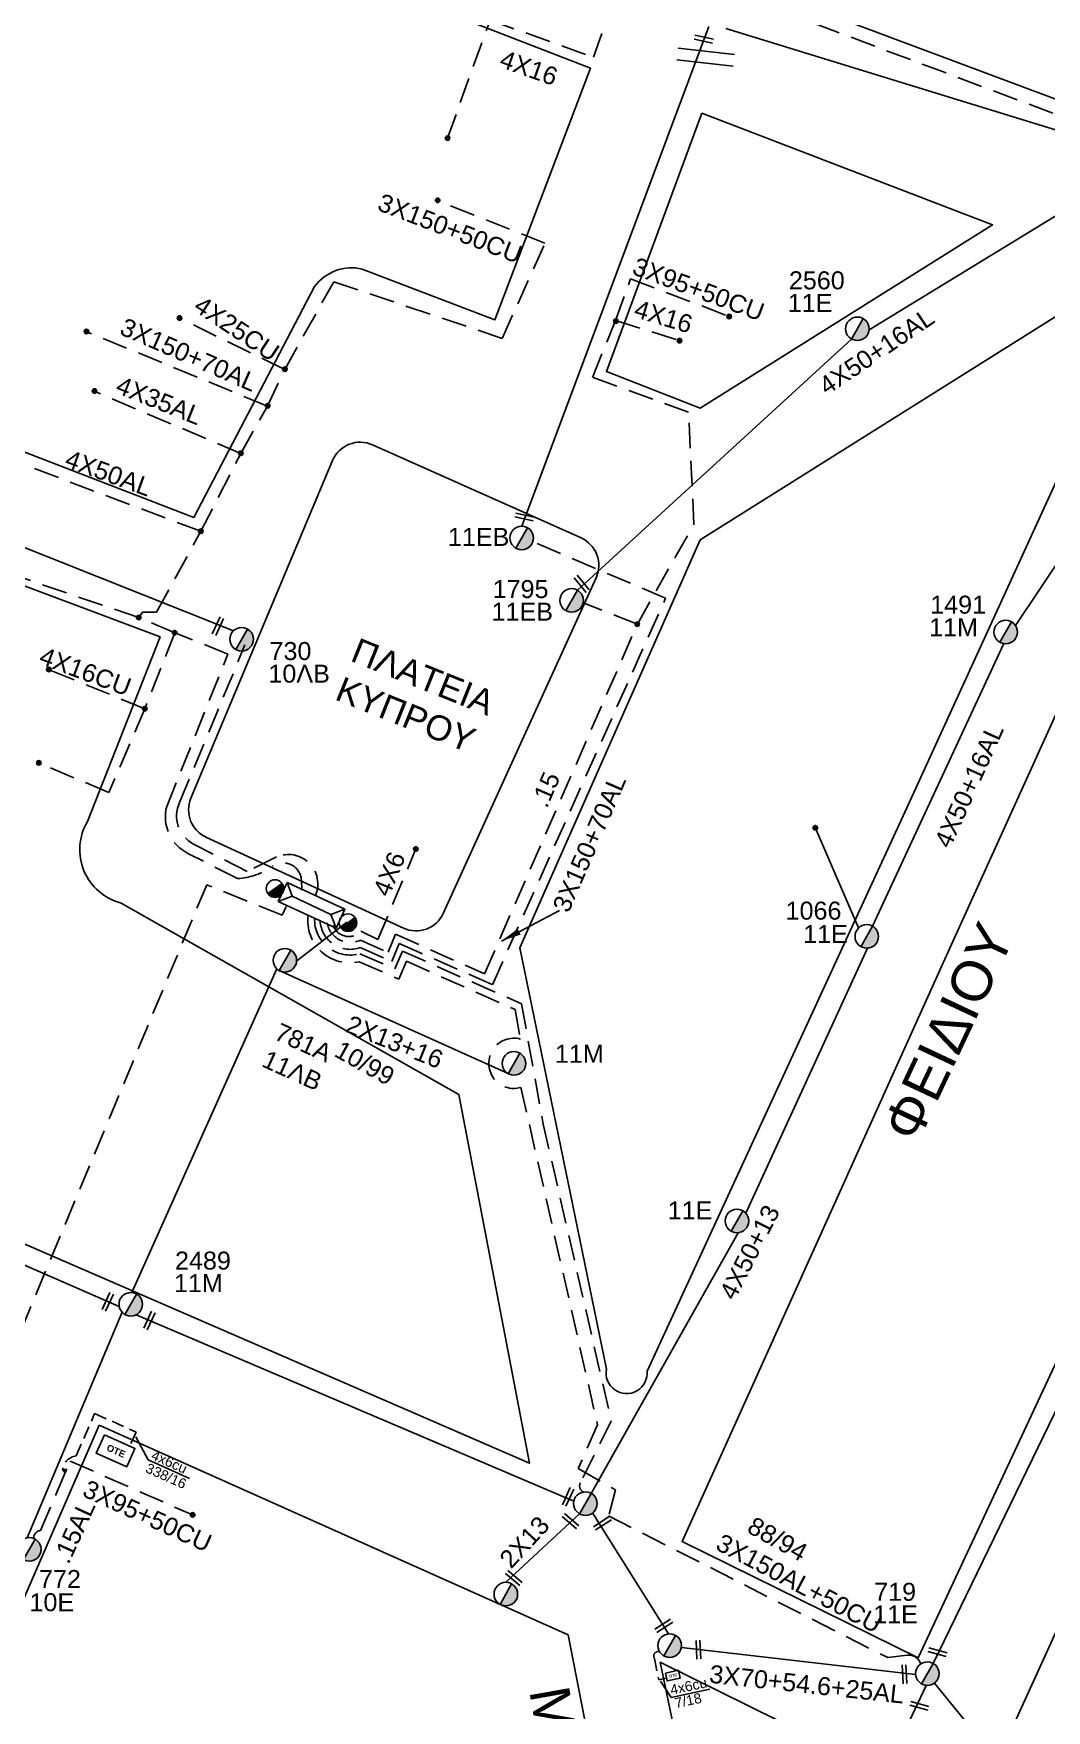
# Model space of a CAD drawing. Header units: millimetres. Extents: x 875 to 3140, y 727 to 1775.
# Drawn here: x 1017.7 to 1119.1, y 1391.2 to 1559.1 of the extents above; entities that cross this region are included whole.
import ezdxf
from ezdxf.enums import TextEntityAlignment as Align

# ---------------------------------------------------------------- set-up
doc = ezdxf.new("R2010")
doc.units = ezdxf.units.MM
doc.linetypes.add('DASHED', pattern=[19.05, 12.7, -6.35])
for name, color, linetype in [('Pillar OTE', 7, 'Continuous'), ('Γέφυρες Εναερίου Δικτύου', 7, 'Continuous'), ('Γυμνά εναέρια ΧΤ (3Φ)   4x16CU', 7, 'Continuous'), ('Γυμνά εναέρια ΧΤ (3Φ)   4x35AL', 7, 'Continuous'), ('Γυμνά εναέρια ΧΤ (3Φ)   4x50AL', 7, 'Continuous'), ('Γυμνά εναέρια ΧΤ και ΦΟΠ (3Φ)   4x50+16AL', 7, 'Continuous'), ('Εναέρια παροχή ΧΤ 4x16', 7, 'SYN_LINE'), ('Επιγραφές - Σχήματα', 7, 'Continuous'), ('Καλώδια ΧΤ    3Χ150+50 X-LPE', 7, 'DASHED'), ('Καλώδια ΧΤ   2x13', 7, 'Continuous'), ('Καλώδια ΧΤ   3x150+50CU', 7, 'DASHED'), ('Καλώδια ΧΤ   3x150+70AL', 7, 'DASHED'), ('Καλώδια ΧΤ   3x150AL+50CU', 7, 'DASHED'), ('Καλώδια ΧΤ   3x48+38+16.5', 7, 'DASHED'), ('Καλώδια ΧΤ   3x95+50CU', 7, 'DASHED'), ('Καλώδια ΧΤ   4x25CU', 7, 'DASHED'), ('Καλώδια ΧΤ   4x50+13', 7, 'Continuous'), ('Μηχανική τομή', 7, 'Continuous'), ('Στύλος ΦΜ', 7, 'Continuous'), ('Στύλος ΦΜ @ 1', 7, 'Continuous'), ('Συνδέσεις', 7, 'Continuous'), ('Συνεστραμμένα ΧΤ   3x70+54.6+25AL', 7, 'SYN_LINE'), ('Συνεστραμμένα ΧΤ   4x120+25AL', 7, 'SYN_LINE'), ('Τομή', 7, 'Continuous'), ('Υποσταθμός εναέριος 2 στύλων', 7, 'Continuous'), ('Υποσταθμός πόλεως', 7, 'Continuous'), ('Υπόβαθρο ΔΕΗ', 7, 'Continuous'), ('Υπόγεια Καλώδια Δικτύου ΧΤ   .15', 7, 'DASHED'), ('Υπόγεια καλώδια Παροχών ΧΤ   4x50AL', 7, 'DASHED'), ('Υπόγεια καλώδια Παροχών ΧΤ   4x6', 7, 'DASHED')]:
    doc.layers.add(name, color=color, linetype=linetype)
doc.styles.add('ar', font='arial.ttf')
doc.styles.get("Standard").update_dxf_attribs({"font": 'arial.ttf'})
doc.linetypes.add('SYN_LINE', pattern='A,0.5,-0.0001,["/\\/\\/\\/",Standard,S=0.1,R=0,X=0,Y=-0.05],-0.25', length=0.7501)
doc.dimstyles.new('ISO-25', dxfattribs={"dimtxt": 2.5, "dimasz": 2.5, "dimexe": 1.25, "dimexo": 0.625, "dimtad": 1, "dimtxsty": 'Standard', "dimcen": 2.5, "dimadec": 0, "dimazin": 0, "dimtfac": 1, "dimtmove": 0, "dimatfit": 3, "dimfxl": 1, "dimarcsym": 0})

# ---------------------------------------------------------------- blocks, each defined once
blk = doc.blocks.new('ΥΠΑΡΧΩΝ ΤΣΙΜΕΝΤΕΝΙΟΣ ΣΤΥΛΟΣ')
at = {"layer": 'Στύλος ΦΜ'}
blk.add_hatch(color=256, dxfattribs=at).paths.add_polyline_path([(-1.29, -2.28, 0.574793), (2.62, 0, 0.268822), (1.3, 2.27)])
blk.add_line((-1.29, -2.28), (1.3, 2.27), dxfattribs=at)
blk.add_circle((0, 0), 2.62, dxfattribs=at)
at = {"layer": 'Στύλος ΦΜ', "flags": 4}
for tag, p in [('ΑΡΙΘΜΟΣ', (-4.68, 8.05)), ('ΤΥΠΟΣ', (-4.91, 3.03))]:
    blk.add_attdef(tag, p, '', height=4, dxfattribs=at)
blk = doc.blocks.new('ΥΠΟΣΤΑΘΜΟΣ ΕΝΑΕΡΙΟΣ ΕΠΙ 2 ΣΤΥΛΩΝ')
at = {"layer": 'Υποσταθμός εναέριος 2 στύλων', "linetype": 'Continuous'}
for points in [[(-11.97, -2.11, 0.574793), (-8.45, -0.07, 0.268822), (-9.64, 1.98)], [(9.68, -2.15, 0.574793), (13.19, -0.1, 0.268822), (12.01, 1.95)]]:
    blk.add_hatch(color=256, dxfattribs=at).paths.add_polyline_path(points)
for p, q in [((-11.97, -2.11), (-9.64, 1.98)), ((9.68, -2.15), (12.01, 1.95))]:
    blk.add_line(p, q, dxfattribs=at)
for centre in [(-10.81, -0.07), (10.84, -0.1)]:
    blk.add_circle(centre, 2.36, dxfattribs=at)
at = {"layer": 'Υποσταθμός πόλεως', "linetype": 'Continuous', "ltscale": 40}
blk.add_lwpolyline([(-8.57, 2.82), (8.57, 2.82), (8.57, -2.82), (-8.57, -2.82)], close=True, dxfattribs=at)
for points in [[(-5.75, 0), (-8.57, 2.82)], [(-8.57, -2.82), (-5.75, 0)], [(-5.75, 0), (5.75, 0)], [(5.75, 0), (8.57, 2.82)], [(8.57, -2.82), (5.75, 0)]]:
    blk.add_lwpolyline(points, dxfattribs=at)
at = {"layer": 'Υποσταθμός εναέριος 2 στύλων', "ltscale": 40, "flags": 1}
for tag, p in [('ΜΕΤΑΣΧΗΜΑΤΙΣΜΟΣ', (14.09, 2.51)), ('ΙΣΧΥΣ', (14.07, -0.28)), ('ΑΡΙΘΜΟΣ', (14.19, -3))]:
    blk.add_attdef(tag, p, '', height=1.8, dxfattribs=at)
blk = doc.blocks.new('ΤΟΜΗ')
at = {"layer": 'Τομή', "ltscale": 40}
for p, q in [((-5.68, 0), (5.68, 0)), ((5.68, -2.33), (-5.68, -2.33))]:
    blk.add_line(p, q, dxfattribs=at)
blk = doc.blocks.new('_ΣΥΝΔΕΣΗ')
at = {"layer": 'Συνδέσεις', "linetype": 'SYN_LINE', "ltscale": 40}
blk.add_hatch(color=256, dxfattribs=at).paths.add_polyline_path([(0.5, -0.01, 1), (-0.5, -0.01, 1)])
at = {"layer": 'Συνδέσεις'}
blk.add_circle((0, -0.01), 0.5, dxfattribs=at)
blk = doc.blocks.new('ΜΗΧΑΝΙΚΗ ΤΟΜΗ')
at = {"layer": 'Μηχανική τομή', "ltscale": 40}
for p, q in [((-1.89, 0.78), (1.89, 0.78)), ((1.89, 0), (-1.89, 0))]:
    blk.add_line(p, q, dxfattribs=at)
blk = doc.blocks.new('PILLAR ΟΤΕ')
at = {"layer": 'Pillar OTE', "ltscale": 40}
blk.add_lwpolyline([(-3.31, 2.02), (3.39, 2.02), (3.39, -1.99), (-3.31, -1.99)], close=True, dxfattribs=at)
at = {"layer": 'Pillar OTE', "insert": (-1.81, 0.71), "char_height": 1.3575, "width": 109.961, "attachment_point": 1}
blk.add_mtext('{\\fArial|b1|i0|c161|p34;OTE}', dxfattribs=at)

msp = doc.modelspace()

# ---------------------------------------------------------------- hatches: boundary and pattern name
at = {"layer": 'Pillar OTE', "ltscale": 40}
h = msp.add_hatch(color=256, dxfattribs=at)
h.dxf.hatch_style = 1
h.paths.add_polyline_path([(1021.04, 1415.36), (1020.62, 1415.35), (1020.9, 1415.03)])

# ---------------------------------------------------------------- linework, layer by layer
msp.add_lwpolyline([(1020.9, 1415.03), (1020.62, 1415.35), (1021.04, 1415.36), (1020.9, 1415.03)], dxfattribs=at)
at = {"layer": 'Γέφυρες Εναερίου Δικτύου', "color": 6, "linetype": 'DASHED', "ltscale": 0.2}
for points in [[(1068.93, 1538.07), (1058.17, 1542.34)], [(1031.86, 1499.09), (1028.86, 1491.49), (1025.26, 1483.1)], [(1025.26, 1483.1), (1018.25, 1486.07)]]:
    msp.add_lwpolyline(points, dxfattribs=at)
msp.add_lwpolyline([(1044.6, 1473.32), (1044.54, 1474.34, 0.590059), (1041.66, 1475.72, -0.142842), (1038.13, 1474.49), (1033.17, 1477.01, -0.353654), (1031.06, 1481.71), (1037.19, 1496.96), (1031.86, 1499.09), (1028.25, 1500.62), (1016.82, 1504.51), (990.63, 1515.01), (980.1, 1518.7), (975.5, 1520.45), (972.21, 1511.62), (970.86, 1512.02), (971.88, 1514.38)], format="xyb", dxfattribs=at)
at = {"layer": 'Γέφυρες Εναερίου Δικτύου', "linetype": 'SYN_LINE', "ltscale": 10}
msp.add_lwpolyline([(1100.33, 1469.55), (1095.99, 1479.6)], dxfattribs=at)
at = {"layer": 'Γυμνά εναέρια ΧΤ (3Φ)   4x16CU', "color": 6, "linetype": 'DASHED', "ltscale": 0.2}
msp.add_lwpolyline([(1028.86, 1491.49), (1019.26, 1495.4)], dxfattribs=at)
at = {"layer": 'Γυμνά εναέρια ΧΤ (3Φ)   4x35AL', "color": 6, "linetype": 'DASHED', "ltscale": 0.2}
msp.add_lwpolyline([(1038.47, 1517.04), (1023.8, 1523.26)], dxfattribs=at)
at = {"layer": 'Γυμνά εναέρια ΧΤ (3Φ)   4x50AL', "color": 6, "linetype": 'DASHED', "ltscale": 0.2}
msp.add_lwpolyline([(1034.47, 1509.24), (1013.53, 1517.14)], dxfattribs=at)
at = {"layer": 'Γυμνά εναέρια ΧΤ και ΦΟΠ (3Φ)   4x50+16AL', "color": 1}
for points in [[(1087.04, 1559.56), (1128.18, 1546.92)], [(1116.03, 1499.83), (1136.06, 1529.71)], [(1101.73, 1469.72), (1114.88, 1498)]]:
    msp.add_lwpolyline(points, dxfattribs=at)
at = {"layer": 'Γυμνά εναέρια ΧΤ και ΦΟΠ (3Φ)   4x50+16AL', "color": 27}
for points in [[(1101.39, 1529.42), (1128.33, 1545.86)], [(1072.19, 1503.35), (1099.63, 1528.48)]]:
    msp.add_lwpolyline(points, dxfattribs=at)
at = {"layer": 'Γυμνά εναέρια ΧΤ και ΦΟΠ (3Φ)   4x50+16AL', "color": 133}
for points in [[(989.98, 1447.5), (1026.31, 1431.65)], [(1027.99, 1430.84), (1071.83, 1412.18)]]:
    msp.add_lwpolyline(points, dxfattribs=at)
at = {"layer": 'Γυμνά εναέρια ΧΤ και ΦΟΠ (3Φ)   4x50+16AL', "color": 173}
msp.add_lwpolyline([(1107.93, 1393.98), (1117.34, 1382.39)], dxfattribs=at)
at = {"layer": 'Εναέρια παροχή ΧΤ 4x16', "color": 1, "linetype": 'DASHED', "ltscale": 0.2}
msp.add_lwpolyline([(1059.16, 1548.58), (1063.43, 1560.4), (1073.8, 1556.68), (1076.94, 1565.65), (1086.61, 1562.54), (1086.88, 1561.49)], dxfattribs=at)
at = {"layer": 'Εναέρια παροχή ΧΤ 4x16', "color": 27, "linetype": 'DASHED', "ltscale": 0.2}
msp.add_lwpolyline([(1076, 1530.34), (1082.42, 1528.31)], dxfattribs=at)
at = {"layer": 'Επιγραφές - Σχήματα', "color": 62, "linetype": 'DASHED', "ltscale": 0.2}
for points in [[(1032.34, 1482.09), (1038.89, 1497.87)], [(1042.05, 1476.65), (1039.12, 1475.21), (1033.74, 1477.94)]]:
    msp.add_lwpolyline(points, dxfattribs=at)
at = {"layer": 'Επιγραφές - Σχήματα', "color": 7, "linetype": 'DASHED', "ltscale": 0.2}
msp.add_arc((1035.16, 1480.73), 3.12, 154.263, 243.0737, dxfattribs=at)
at = {"layer": 'Επιγραφές - Σχήματα', "color": 62, "linetype": 'DASHED', "ltscale": 0.2}
msp.add_arc((1043.24, 1473.95), 2.95, 336.6539, 113.8886, dxfattribs=at)
at = {"layer": 'Καλώδια ΧΤ    3Χ150+50 X-LPE', "color": 1, "linetype": 'DASHED', "ltscale": 0.2}
msp.add_lwpolyline([(1045.86, 1470.51, 0.507908), (1050.41, 1466.97), (1053.89, 1465.44), (1054.65, 1467.24), (1066.58, 1461.95), (1068.75, 1449.92), (1075.57, 1420.19), (1072.47, 1414, 0.423019), (1072.78, 1413.1)], format="xyb", dxfattribs=at)
at = {"layer": 'Καλώδια ΧΤ   2x13', "color": 30}
msp.add_lwpolyline([(1065, 1404.06), (1072.4, 1410.92)], dxfattribs=at)
at = {"layer": 'Καλώδια ΧΤ   3x150+50CU', "color": 6, "ltscale": 0.2}
msp.add_lwpolyline([(1028.25, 1500.62), (1028.64, 1501.16), (1030.04, 1501.16), (1034.47, 1509.24), (1038.47, 1517.04), (1041.14, 1521.78), (1042.87, 1525.45), (1047.79, 1534.22), (1064.64, 1528.55), (1068.93, 1538.07)], dxfattribs=at)
at = {"layer": 'Καλώδια ΧΤ   3x150+70AL', "color": 2, "ltscale": 0.2}
msp.add_lwpolyline([(1001.99, 1604.19), (1003.28, 1607.21), (1006.02, 1606.23), (1002.02, 1595.28), (1047.03, 1578.41), (1046.99, 1577.3), (1078.32, 1566.29), (1079.15, 1568.58), (1089.65, 1564.99), (1088.87, 1562.7), (1127.86, 1548.06), (1139.25, 1554.12), (1144.92, 1547.46), (1143.14, 1542.62), (1145.91, 1541.76)], dxfattribs=at)
at = {"layer": 'Καλώδια ΧΤ   3x150+70AL', "color": 6, "linetype": 'DASHED', "ltscale": 0.2}
msp.add_lwpolyline([(1041.14, 1521.78), (1023.01, 1529.23)], dxfattribs=at)
at = {"layer": 'Καλώδια ΧΤ   3x150+70AL', "color": 173, "ltscale": 0.2}
msp.add_lwpolyline([(1043.03, 1471.69), (1042.63, 1470.81), (1035.06, 1473.87), (1016.87, 1430.26), (1010.35, 1416.09)], dxfattribs=at)
at = {"layer": 'Καλώδια ΧΤ   3x150AL+50CU', "color": 30, "ltscale": 0.2}
msp.add_lwpolyline([(1045.21, 1470.81, 0.520883), (1050.34, 1466.17), (1054.29, 1464.42), (1055.05, 1466.22), (1065.95, 1461.37), (1066.47, 1458.43, 1.315793), (1066.52, 1453.58), (1074.19, 1419.82), (1072.26, 1415.44), (1075.98, 1413.33), (1075.3, 1410.7), (1103.25, 1396.52), (1105.21, 1396.77, -0.37576), (1106.54, 1395.88)], format="xyb", dxfattribs=at)
at = {"layer": 'Καλώδια ΧΤ   3x48+38+16.5', "color": 62, "linetype": 'Continuous'}
msp.add_lwpolyline([(1005.96, 1511.92), (1037.73, 1499.27)], dxfattribs=at)
at = {"layer": 'Καλώδια ΧΤ   3x95+50CU', "color": 27, "ltscale": 0.2}
msp.add_lwpolyline([(1077.5, 1534.5), (1087.39, 1530.74)], dxfattribs=at)
at = {"layer": 'Καλώδια ΧΤ   3x95+50CU', "color": 173, "ltscale": 0.2}
msp.add_lwpolyline([(1021.39, 1416.2), (1033.64, 1410.8)], dxfattribs=at)
at = {"layer": 'Καλώδια ΧΤ   4x25CU', "color": 6, "ltscale": 0.2}
msp.add_lwpolyline([(1042.87, 1525.45), (1032.33, 1530.58)], dxfattribs=at)
at = {"layer": 'Καλώδια ΧΤ   4x50+13', "color": 1}
for points in [[(1101.21, 1467.52), (1089.04, 1440.99)], [(1088.26, 1439.04), (1073.57, 1412.96)]]:
    msp.add_lwpolyline(points, dxfattribs=at)
at = {"layer": 'Καλώδια ΧΤ   4x50+13', "color": 30}
for points in [[(1107.8, 1395.94), (1124.91, 1431.21)], [(1073.7, 1411.01), (1081.3, 1398.9)], [(1099.4, 1377.38), (1107.09, 1393.75)]]:
    msp.add_lwpolyline(points, dxfattribs=at)
at = {"layer": 'Συνεστραμμένα ΧΤ   3x70+54.6+25AL', "color": 2, "ltscale": 20}
msp.add_lwpolyline([(1066.61, 1509.76), (1085.35, 1559.77)], dxfattribs=at)
at = {"layer": 'Συνεστραμμένα ΧΤ   3x70+54.6+25AL', "color": 30, "linetype": 'SYN_LINE', "ltscale": 20}
msp.add_lwpolyline([(1082.59, 1397.54), (1106.04, 1394.84)], dxfattribs=at)
at = {"layer": 'Συνεστραμμένα ΧΤ   4x120+25AL', "color": 133, "ltscale": 20}
msp.add_line((1042.31, 1465.29), (1065.24, 1454.97), dxfattribs=at)
at = {"layer": 'Συνεστραμμένα ΧΤ   4x120+25AL', "color": 133, "ltscale": 8}
msp.add_lwpolyline([(1044.07, 1466.27), (1049.09, 1470.11)], dxfattribs=at)
at = {"layer": 'Συνεστραμμένα ΧΤ   4x120+25AL', "color": 133, "ltscale": 20}
msp.add_lwpolyline([(1027.56, 1433.07), (1042.07, 1465.47)], dxfattribs=at)
at = {"layer": 'Συνεστραμμένα ΧΤ   4x120+25AL', "color": 173, "ltscale": 20}
msp.add_lwpolyline([(1017.07, 1408.51), (1026.6, 1431.09)], dxfattribs=at)
at = {"layer": 'Υπόβαθρο ΔΕΗ'}
for p, q in [((1051.65, 1517.9), (1072.54, 1508.58)), ((1033.48, 1482.52), (1047.66, 1516.32)), ((1074.05, 1504.59), (1058.74, 1471)), ((1054.75, 1469.52), (1034.99, 1478.63))]:
    msp.add_line(p, q, dxfattribs=at)
for points in [[(1108, 1616.9), (1188.29, 1585.31), (1129.36, 1549.01), (1090.25, 1563.68)], [(1084.65, 1551.08), (1075.08, 1525.25), (1084.48, 1521.55), (1113.74, 1539.9)], [(1137.77, 1529.87), (1164.39, 1520.79), (1135.07, 1458.07), (1106.3, 1396.49), (1082.68, 1408.14), (1108.8, 1466.05)], [(1024.28, 1419.8), (1071.25, 1398.81), (1081.13, 1348.21), (1005.92, 1377.57)], [(1080.48, 1396.08), (1101.32, 1385.75), (1088.5, 1357.5)]]:
    msp.add_lwpolyline(points, close=True, dxfattribs=at)
for points in [[(1004.51, 1582.32), (984.94, 1529.47), (1033.77, 1510.64), (1045.87, 1533.74, -0.301015), (1050.63, 1535.49), (1063.91, 1530.42), (1073.5, 1555.59)], [(1188.98, 1518.98), (1192.31, 1451.53, -0.189586), (1188.98, 1434.73, -0.112007), (1170.56, 1417.2), (1123.68, 1378.7), (1115.28, 1388.53), (1137.83, 1437.99), (1157.89, 1480.69)], [(980.42, 1517.43), (1030.39, 1498.68), (1023.13, 1480.2, 0.502334), (1026.51, 1472.04), (1060.31, 1452.89), (1067.38, 1415.97), (1007.69, 1441.87), (973.88, 1456.42), (960.54, 1462.69)]]:
    msp.add_lwpolyline(points, format="xyb", close=True, dxfattribs=at)
msp.add_lwpolyline([(1121.63, 1531.72), (1084.47, 1508.38), (1066.42, 1467.57), (1075.08, 1425.39, 1.152033), (1079.15, 1425.2), (1104.41, 1479.96), (1126.67, 1528.56, 0.878609), (1123.29, 1532.75), (1121.63, 1531.72)], format="xyb", dxfattribs=at)
for points in [[(1029.19, 1416.31), (1033.34, 1414.46)], [(1081.56, 1392.53), (1085.45, 1393.36)]]:
    msp.add_lwpolyline(points, dxfattribs=at)
for centre, start, end in [((1050.43, 1515.16), 65.9388, 157.2467), ((1071.32, 1505.84), 335.502, 65.9388), ((1036.25, 1481.36), 157.2467, 245.2508), ((1056.01, 1472.25), 245.2508, 335.502)]:
    msp.add_arc(centre, 3, start, end, dxfattribs=at)
at = {"layer": 'Υπόγεια Καλώδια Δικτύου ΧΤ   .15', "color": 27, "ltscale": 0.2}
msp.add_lwpolyline([(1047.13, 1470.05, 0.500796), (1050.45, 1468.33), (1053.22, 1467.11), (1053.98, 1468.91), (1062.88, 1464.97), (1078.18, 1499.96), (1083.84, 1509.95), (1083.3, 1521.17), (1073.68, 1524.65), (1076, 1530.34), (1077.5, 1534.5)], format="xyb", dxfattribs=at)
at = {"layer": 'Υπόγεια Καλώδια Δικτύου ΧΤ   .15', "color": 2, "ltscale": 0.2}
msp.add_lwpolyline([(1046.42, 1470.25, 0.501415), (1050.44, 1467.58), (1053.59, 1466.19), (1054.34, 1468), (1063.66, 1463.87), (1081.01, 1502.54), (1067.72, 1508.22)], format="xyb", dxfattribs=at)
at = {"layer": 'Υπόγεια Καλώδια Δικτύου ΧΤ   .15', "color": 27, "ltscale": 0.2}
msp.add_lwpolyline([(1078.18, 1499.96), (1072.76, 1502.1)], dxfattribs=at)
at = {"layer": 'Υπόγεια Καλώδια Δικτύου ΧΤ   .15', "color": 173, "ltscale": 0.2}
msp.add_lwpolyline([(1017.75, 1408.44, -0.389942), (1018.43, 1409.26), (1021.39, 1416.2)], format="xyb", dxfattribs=at)
at = {"layer": 'Υπόγεια καλώδια Παροχών ΧΤ   4x6', "color": 133, "ltscale": 0.2}
msp.add_lwpolyline([(1047.73, 1469.8, 0.565107), (1050.5, 1469.21), (1052.21, 1468.39), (1056, 1477.45)], format="xyb", dxfattribs=at)
at = {"layer": 'Υπόγεια καλώδια Παροχών ΧΤ   4x6', "color": 173, "linetype": 'DASHED', "ltscale": 0.1}
msp.add_lwpolyline([(1020.62, 1415.35, -0.340999), (1021.99, 1416.71), (1023.84, 1420.95), (1027.99, 1419.1), (1027.34, 1417.64)], format="xyb", dxfattribs=at)
at = {"layer": 'Υπόγεια καλώδια Παροχών ΧΤ   4x6', "color": 30, "linetype": 'DASHED', "ltscale": 0.1}
msp.add_lwpolyline([(1080.42, 1397.11, 0.698705), (1079.88, 1396.44), (1080.32, 1394.31), (1081.08, 1394.47)], format="xyb", dxfattribs=at)

# ---------------------------------------------------------------- block references
at = {"layer": 'Pillar OTE'}
for p, xscale, yscale, zscale, rotation in [((1025.92, 1417.22), 0.5, 0.5, 0.5, 336), ((1081.73, 1394.72), 0.2016664920210776, 0.2016664920210776, 0.2016664920210776, 12)]:
    msp.add_blockref('PILLAR ΟΤΕ', p, dxfattribs=dict(at, xscale=xscale, yscale=yscale, zscale=zscale, rotation=rotation))
at = {"layer": 'Μηχανική τομή'}
for p, xscale, yscale, zscale, rotation in [((1084.87, 1558.68), 0.5000000000001018, 0.5000000000001018, 0.5000000000001018, 167.8896288104028), ((1066.92, 1510.86), 0.5000000000001018, 0.5000000000001018, 0.5000000000001018, 167.8896288104028), ((1072.75, 1504.11), 0.5000000000001265, 0.5000000000001265, 0.5000000000001265, 129.5263923965543), ((1036.01, 1499.83), 0.5000000000001346, 0.5000000000001346, 0.5000000000001346, 245.6679469187156), ((1024.97, 1432.21), 0.5000000000001346, 0.5000000000001346, 0.5000000000001346, 245.6679469187156), ((1029.15, 1430.34), 0.5000000000001346, 0.5000000000001346, 0.5000000000001346, 245.6679469187156), ((1071.06, 1412.69), 0.5000000000001346, 0.5000000000001346, 0.5000000000001346, 245.6679469187156), ((1071.61, 1410.33), 0.5000000000000552, 0.5000000000000552, 0.5000000000000552, 139.5927283400722), ((1074.57, 1410.14), 0.5000000000000415, 0.5000000000000415, 0.5000000000000415, 212.8853291536333), ((1065.94, 1404.64), 0.5000000000000552, 0.5000000000000552, 0.5000000000000552, 139.5927283400722), ((1080.72, 1399.87), 0.5000000000000415, 0.5000000000000415, 0.5000000000000415, 212.8853291536333), ((1084.49, 1397.33), 0.5000000000000857, 0.5000000000000857, 0.5000000000000857, 92.96078094854956), ((1108.28, 1397.26), 0.5000000000000059, 0.5000000000000059, 0.5000000000000059, 164.5229313551866), ((1105.12, 1394.87), 0.5000000000000857, 0.5000000000000857, 0.5000000000000857, 92.96078094854956), ((1106.46, 1391.88), 0.5000000000000059, 0.5000000000000059, 0.5000000000000059, 164.5229313551866)]:
    msp.add_blockref('ΜΗΧΑΝΙΚΗ ΤΟΜΗ', p, dxfattribs=dict(at, xscale=xscale, yscale=yscale, zscale=zscale, rotation=rotation))
at = {"layer": 'Στύλος ΦΜ @ 1', "ltscale": 40}
ref = msp.add_blockref('ΥΠΑΡΧΩΝ ΤΣΙΜΕΝΤΕΝΙΟΣ ΣΤΥΛΟΣ', (1100.21, 1529.51), dxfattribs=dict(at, xscale=0.4499999999998181, yscale=0.4499999999998181, zscale=0.4499999999998181))
ref.add_attrib('ΤΥΠΟΣ', '11E', (1093.24, 1531.2), dxfattribs={"layer": 'Στύλος ΦΜ', "height": 1.8, "flags": 4})
ref.add_attrib('ΑΡΙΘΜΟΣ', '2560', (1093.35, 1533.46), dxfattribs={"layer": 'Στύλος ΦΜ', "height": 1.8, "flags": 4})
ref = msp.add_blockref('ΥΠΑΡΧΩΝ ΤΣΙΜΕΝΤΕΝΙΟΣ ΣΤΥΛΟΣ', (1066.6, 1508.58), dxfattribs=dict(at, xscale=0.4499999999998181, yscale=0.4499999999998181, zscale=0.4499999999998181))
ref.add_attrib('ΤΥΠΟΣ', '11EB', (1059.21, 1507.78), dxfattribs={"layer": 'Στύλος ΦΜ', "height": 1.8, "flags": 4})
ref = msp.add_blockref('ΥΠΑΡΧΩΝ ΤΣΙΜΕΝΤΕΝΙΟΣ ΣΤΥΛΟΣ', (1071.6, 1502.33), dxfattribs=dict(at, xscale=0.4499999999998181, yscale=0.4499999999998181, zscale=0.4499999999998181))
ref.add_attrib('ΤΥΠΟΣ', '11EB', (1063.58, 1500.3), dxfattribs={"layer": 'Στύλος ΦΜ', "height": 1.8, "flags": 4})
ref.add_attrib('ΑΡΙΘΜΟΣ', '1795', (1063.69, 1502.56), dxfattribs={"layer": 'Στύλος ΦΜ', "height": 1.8, "flags": 4})
ref = msp.add_blockref('ΥΠΑΡΧΩΝ ΤΣΙΜΕΝΤΕΝΙΟΣ ΣΤΥΛΟΣ', (1115.06, 1499.16), dxfattribs=dict(at, xscale=0.4499999999998181, yscale=0.4499999999998181, zscale=0.4499999999998181))
ref.add_attrib('ΤΥΠΟΣ', '11M', (1107.39, 1498.74), dxfattribs={"layer": 'Στύλος ΦΜ', "height": 1.8, "flags": 4})
ref.add_attrib('ΑΡΙΘΜΟΣ', '1491', (1107.5, 1501), dxfattribs={"layer": 'Στύλος ΦΜ', "height": 1.8, "flags": 4})
ref = msp.add_blockref('ΥΠΑΡΧΩΝ ΤΣΙΜΕΝΤΕΝΙΟΣ ΣΤΥΛΟΣ', (1038.56, 1498.44), dxfattribs=dict(at, xscale=0.4499999999998181, yscale=0.4499999999998181, zscale=0.4499999999998181))
ref.add_attrib('ΤΥΠΟΣ', '10ΛB', (1041.24, 1494.1), dxfattribs={"layer": 'Στύλος ΦΜ', "height": 1.8, "flags": 4})
ref.add_attrib('ΑΡΙΘΜΟΣ', '730', (1041.35, 1496.36), dxfattribs={"layer": 'Στύλος ΦΜ', "height": 1.8, "flags": 4})
ref = msp.add_blockref('ΥΠΑΡΧΩΝ ΤΣΙΜΕΝΤΕΝΙΟΣ ΣΤΥΛΟΣ', (1101.15, 1468.7), dxfattribs=dict(at, xscale=0.4499999999998181, yscale=0.4499999999998181, zscale=0.4499999999998181))
ref.add_attrib('ΤΥΠΟΣ', '11E', (1094.78, 1468.04), dxfattribs={"layer": 'Στύλος ΦΜ', "height": 1.8, "flags": 4})
ref.add_attrib('ΑΡΙΘΜΟΣ', '1066', (1093.02, 1470.38), dxfattribs={"layer": 'Στύλος ΦΜ', "height": 1.8, "flags": 4})
at = {"layer": 'Στύλος ΦΜ @ 1', "ltscale": 40, "xscale": 0.4499999999998181, "yscale": 0.4499999999998181, "zscale": 0.4499999999998181}
for p in [(1042.89, 1466.31), (1072.98, 1411.94), (1065.01, 1402.88), (1081.42, 1397.73)]:
    msp.add_blockref('ΥΠΑΡΧΩΝ ΤΣΙΜΕΝΤΕΝΙΟΣ ΣΤΥΛΟΣ', p, dxfattribs=at)
at = {"layer": 'Στύλος ΦΜ @ 1', "ltscale": 40}
ref = msp.add_blockref('ΥΠΑΡΧΩΝ ΤΣΙΜΕΝΤΕΝΙΟΣ ΣΤΥΛΟΣ', (1065.82, 1455.99), dxfattribs=dict(at, xscale=0.4499999999998181, yscale=0.4499999999998181, zscale=0.4499999999998181))
ref.add_attrib('ΤΥΠΟΣ', '11M', (1069.92, 1456.05), dxfattribs={"layer": 'Στύλος ΦΜ', "height": 1.8, "flags": 4})
ref = msp.add_blockref('ΥΠΑΡΧΩΝ ΤΣΙΜΕΝΤΕΝΙΟΣ ΣΤΥΛΟΣ', (1088.15, 1440.22), dxfattribs=dict(at, xscale=0.4499999999998181, yscale=0.4499999999998181, zscale=0.4499999999998181))
ref.add_attrib('ΤΥΠΟΣ', '11E', (1081.22, 1440.38), dxfattribs={"layer": 'Στύλος ΦΜ', "height": 1.8, "flags": 4})
ref = msp.add_blockref('ΥΠΑΡΧΩΝ ΤΣΙΜΕΝΤΕΝΙΟΣ ΣΤΥΛΟΣ', (1027.46, 1431.89), dxfattribs=dict(at, xscale=0.4499999999998181, yscale=0.4499999999998181, zscale=0.4499999999998181))
ref.add_attrib('ΤΥΠΟΣ', '11M', (1031.78, 1433.1), dxfattribs={"layer": 'Στύλος ΦΜ', "height": 1.8, "flags": 4})
ref.add_attrib('ΑΡΙΘΜΟΣ', '2489', (1031.89, 1435.36), dxfattribs={"layer": 'Στύλος ΦΜ', "height": 1.8, "flags": 4})
ref = msp.add_blockref('ΥΠΑΡΧΩΝ ΤΣΙΜΕΝΤΕΝΙΟΣ ΣΤΥΛΟΣ', (1017.3, 1407.36), dxfattribs=dict(at, xscale=0.4499999999998181, yscale=0.4499999999998181, zscale=0.4499999999998181))
ref.add_attrib('ΤΥΠΟΣ', '10E', (1017.32, 1401.17), dxfattribs={"layer": 'Στύλος ΦΜ', "height": 1.8, "flags": 4})
ref.add_attrib('ΑΡΙΘΜΟΣ', '772', (1018.27, 1403.49), dxfattribs={"layer": 'Στύλος ΦΜ', "height": 1.8, "flags": 4})
ref = msp.add_blockref('ΥΠΑΡΧΩΝ ΤΣΙΜΕΝΤΕΝΙΟΣ ΣΤΥΛΟΣ', (1107.22, 1394.92), dxfattribs=dict(at, xscale=0.4499999999998181, yscale=0.4499999999998181, zscale=0.4499999999998181))
ref.add_attrib('ΤΥΠΟΣ', '11E', (1101.79, 1399.95), dxfattribs={"layer": 'Στύλος ΦΜ', "height": 1.8, "flags": 4})
ref.add_attrib('ΑΡΙΘΜΟΣ', '719', (1101.89, 1402.21), dxfattribs={"layer": 'Στύλος ΦΜ', "height": 1.8, "flags": 4})
at = {"layer": 'Συνδέσεις', "xscale": 0.4500000000000455, "yscale": 0.4500000000000455, "zscale": 0.4500000000000455}
for p in [(1059.18, 1548.6), (1058.19, 1542.37), (1032.34, 1530.6), (1087.37, 1530.74), (1023.02, 1529.25), (1076.02, 1530.27), (1082.4, 1528.32), (1042.89, 1525.47), (1023.82, 1523.29), (1041.16, 1521.8), (1038.48, 1517.06), (1034.48, 1509.26), (1028.25, 1500.62), (1031.86, 1499.1), (1078.17, 1499.96), (1019.26, 1495.41), (1028.86, 1491.5), (1018.25, 1486.07), (1096, 1479.58), (1056, 1477.45), (1033.65, 1410.82)]:
    msp.add_blockref('_ΣΥΝΔΕΣΗ', p, dxfattribs=at)
at = {"layer": 'Τομή', "xscale": 0.5000000000001851, "yscale": 0.5000000000001851, "zscale": 0.5000000000001851, "rotation": 353.6163300496409}
msp.add_blockref('ΤΟΜΗ', (1085.09, 1557.28), dxfattribs=at)
at = {"layer": 'Υποσταθμός εναέριος 2 στύλων', "xscale": 0.3723986823832063, "yscale": 0.3723986823832063, "zscale": 0.3723986823832063, "rotation": 335.0000000000001}
msp.add_blockref('ΥΠΟΣΤΑΘΜΟΣ ΕΝΑΕΡΙΟΣ ΕΠΙ 2 ΣΤΥΛΩΝ', (1045.56, 1471.81), dxfattribs=at)

# ---------------------------------------------------------------- texts
at = {"layer": 'Γυμνά εναέρια ΧΤ (3Φ)   4x16CU', "ltscale": 0.2}
msp.add_text('4X16CU', height=1.8, rotation=339.6398, dxfattribs=at).set_placement((1022.92, 1495.22), align=Align.MIDDLE)
at = {"layer": 'Γυμνά εναέρια ΧΤ (3Φ)   4x35AL', "ltscale": 0.2}
msp.add_text('4X35AL', height=1.8, rotation=338.2157, dxfattribs=at).set_placement((1030.31, 1522.33), align=Align.MIDDLE)
at = {"layer": 'Γυμνά εναέρια ΧΤ (3Φ)   4x50AL', "ltscale": 0.2}
msp.add_text('4X50AL', height=1.8, rotation=339.9939, dxfattribs=at).set_placement((1025.24, 1515.07), align=Align.MIDDLE)
at = {"layer": 'Γυμνά εναέρια ΧΤ και ΦΟΠ (3Φ)   4x50+16AL', "ltscale": 0.2}
for rotation, p in [(34.0327, (1102.12, 1527.26)), (65.7274, (1111.38, 1483.79))]:
    msp.add_text('4X50+16AL', height=1.8, rotation=rotation, dxfattribs=at).set_placement(p, align=Align.MIDDLE)
at = {"layer": 'Εναέρια παροχή ΧΤ 4x16', "ltscale": 20}
for rotation, p in [(340.5756, (1067.32, 1555.63)), (343.2311, (1080.8, 1530.74))]:
    msp.add_text('4X16', height=1.8, rotation=rotation, dxfattribs=at).set_placement(p, align=Align.MIDDLE)
at = {"layer": 'Επιγραφές - Σχήματα', "ltscale": 20, "attachment_point": 1, "style": 'ar'}
for s, insert, char_height, width, rotation in [('ΠΛΑΤΕΙΑ\\PΚΥΠΡΟΥ', (1050.26, 1498.64), 2.5, 39.507, 338.1365), ('3Χ150+70AL', (1069.63, 1471.68), 1.8, 19.3816, 66.5042), ('ΦΕΙΔΙΟΥ', (1102.56, 1449.54), 4, 56.0946, 64.8327), ('781Α\\P11ΛΒ', (1042.44, 1460.11), 1.8, 11.4096, 335.627), ('2Χ13+16', (1049.51, 1460.87), 1.8, 19.3816, 338.141), ('10/99', (1048.58, 1458.35), 1.8, 19.3816, 330.8363), ('88/94', (1089.91, 1410.72), 1.8, 19.3816, 330.8363), ('3X70+54.6+25AL', (1085.51, 1395.81), 1.8, 19.3816, 353.8407), ('ΜΥΛΤΙΑΔΟΥ', (1071.28, 1393.92), 4, 39.507, 280.0377)]:
    msp.add_mtext(s, dxfattribs=dict(at, insert=insert, char_height=char_height, width=width, rotation=rotation))
at = {"layer": 'Καλώδια ΧΤ   2x13', "ltscale": 0.2}
msp.add_text('2X13', height=1.8, rotation=47.303, dxfattribs=at).set_placement((1066.87, 1408.1), align=Align.MIDDLE)
at = {"layer": 'Καλώδια ΧΤ   3x150+50CU', "ltscale": 0.2}
msp.add_text('3X150+50CU', height=1.8, rotation=339.0318, dxfattribs=at).set_placement((1059.43, 1539.56), align=Align.MIDDLE)
at = {"layer": 'Καλώδια ΧΤ   3x150+70AL', "ltscale": 0.2}
msp.add_text('3X150+70AL', height=1.8, rotation=336.3889, dxfattribs=at).set_placement((1033.28, 1526.92), align=Align.MIDDLE)
at = {"layer": 'Καλώδια ΧΤ   3x150AL+50CU', "ltscale": 0.2}
msp.add_text('3X150AL+50CU', height=1.8, rotation=332.173, dxfattribs=at).set_placement((1094.38, 1403.96), align=Align.MIDDLE)
at = {"layer": 'Καλώδια ΧΤ   3x95+50CU', "ltscale": 0.2}
for rotation, p in [(339.6546, (1084.31, 1533.48)), (335.4947, (1029.13, 1410.71))]:
    msp.add_text('3X95+50CU', height=1.8, rotation=rotation, dxfattribs=at).set_placement(p, align=Align.MIDDLE)
at = {"layer": 'Καλώδια ΧΤ   4x25CU', "ltscale": 0.2}
msp.add_text('4X25CU', height=1.8, rotation=326.3329, dxfattribs=at).set_placement((1038.08, 1529.53), align=Align.MIDDLE)
at = {"layer": 'Καλώδια ΧΤ   4x50+13', "ltscale": 0.2}
msp.add_text('4X50+13', height=1.8, rotation=63.0362, dxfattribs=at).set_placement((1089.41, 1437.1), align=Align.MIDDLE)
at = {"layer": 'Υπόγεια Καλώδια Δικτύου ΧΤ   .15', "ltscale": 0.2}
msp.add_text('.15', height=1.8, rotation=66.4295, dxfattribs=at).set_placement((1068.99, 1483.39), align=Align.MIDDLE)
at = {"layer": 'Υπόγεια Καλώδια Δικτύου ΧΤ   .15', "ltscale": 20, "insert": (1019.6, 1406.53), "char_height": 1.8, "width": 7.0862, "attachment_point": 1, "rotation": 65.3729, "style": 'ar'}
msp.add_mtext('.15AL', dxfattribs=at)
at = {"layer": 'Υπόγεια καλώδια Παροχών ΧΤ   4x50AL', "color": 7, "ltscale": 0.2, "char_height": 1, "attachment_point": 1}
for s, insert, rotation in [('4x6cu', (1029.82, 1417.33), 336), ('338/16', (1029.25, 1416.03), 336), ('4x6cu', (1081.38, 1393.77), 12), ('7/18', (1081.83, 1392.44), 12)]:
    msp.add_mtext_dynamic_manual_height_columns(s, width=1.8, gutter_width=12.5, heights=[0.118], dxfattribs=dict(at, insert=insert, rotation=rotation))
at = {"layer": 'Υπόγεια καλώδια Παροχών ΧΤ   4x6', "ltscale": 0.2}
msp.add_text('4X6', height=1.8, rotation=67.6889, dxfattribs=at).set_placement((1053.33, 1474.96), align=Align.MIDDLE)

# ---------------------------------------------------------------- leaders
at = {"layer": 'Επιγραφές - Σχήματα', "ltscale": 40}
for points, override in [([(1064.58, 1468.24), (1070.38, 1471.3)], {"dimasz": 2, "dimtad": 0}), ([(1027.95, 1418.61), (1029.19, 1416.31)], {"dimasz": 0.5, "dimtad": 0}), ([(1080.49, 1394.16), (1081.56, 1392.53)], {"dimasz": 0.5, "dimtad": 0})]:
    msp.add_leader(points, dimstyle='ISO-25', override=override, dxfattribs=at)

doc.saveas('drawing.dxf')
